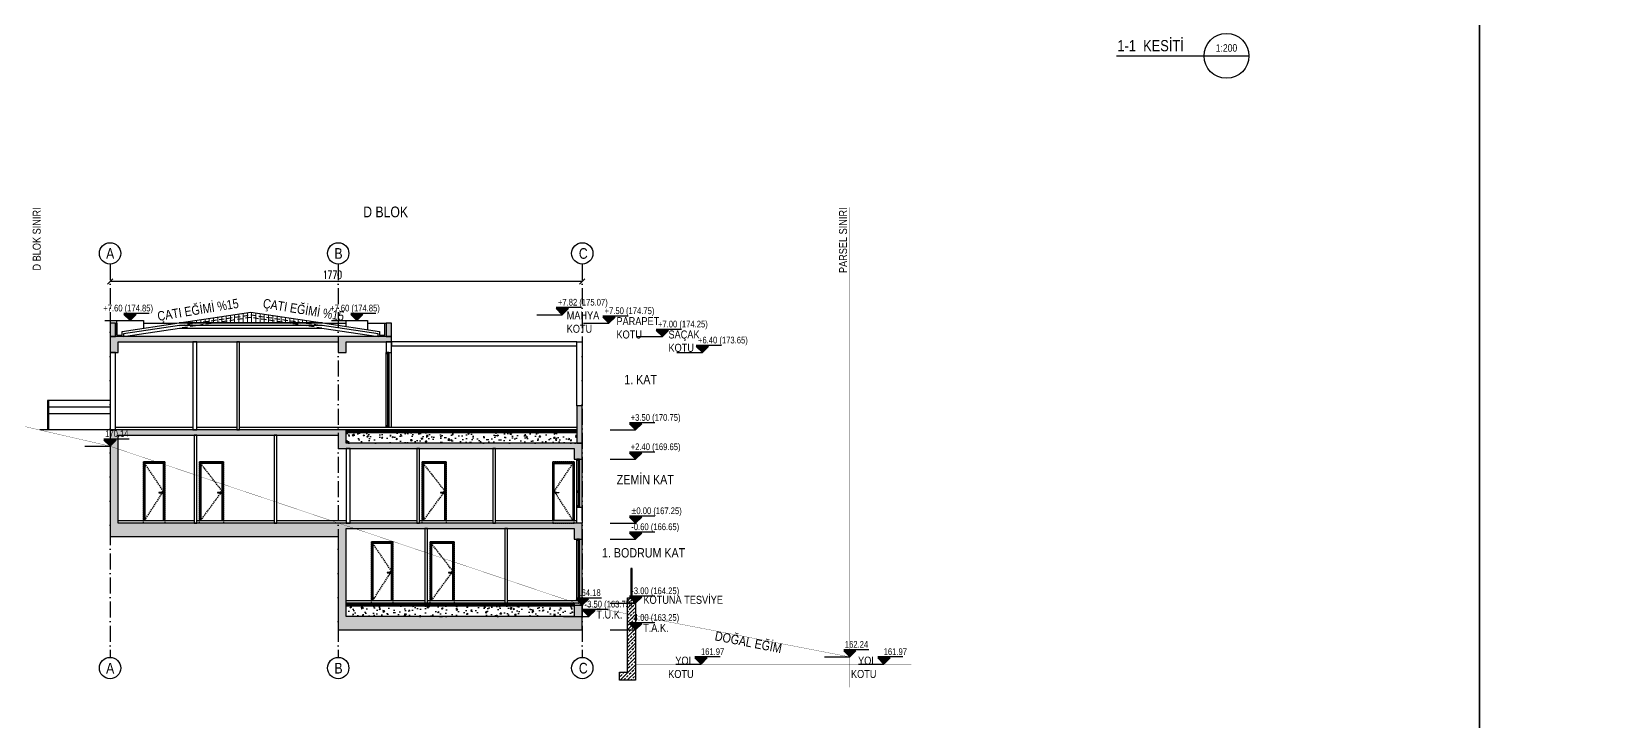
# Model space of a CAD drawing. Header units: millimetres. Extents: x 82776 to 137242, y 11666 to 27998.
# Drawn here: x 93082 to 94552, y 26079 to 26726 of the extents above; entities that cross this region are included whole.
import ezdxf
from ezdxf.enums import TextEntityAlignment as Align

# ---------------------------------------------------------------- set-up
doc = ezdxf.new("R2010")
doc.units = ezdxf.units.MM
for name, pattern in [('( Hidden )', [0.375, 0.25, -0.125]), ('ACAD_ISO03W100', [30, 12, -18]), ('ACAD_ISO10W100', [18, 12, -3, 0, -3]), ('DASHDOT', [1, 0.5, -0.25, 0, -0.25]), ('DASHED', [15, 10, -5])]:
    doc.linetypes.add(name, pattern=pattern)
doc.layers.add('0_IFC_Blok Sınırı', color=32, linetype='ACAD_ISO03W100', lineweight=0)
for name, color, linetype in [('0_IFC_Concrete Trace', 253, '( Hidden )'), ('0_IFC_Dimension_Exterior_50', 253, 'Continuous'), ('0_IFC_Elevation_3', 21, 'Continuous'), ('0_IFC_Elevation_4', 11, 'Continuous'), ('0_IFC_Elevation_5', 252, 'Continuous'), ('0_IFC_Grid', 14, 'ACAD_ISO10W100'), ('0_IFC_Grid_Text_100', 14, 'Continuous'), ('0_IFC_Hatch', 250, 'Continuous'), ('0_IFC_Hatch_Structure', 251, 'Continuous'), ('0_IFC_Legend_Viewport', 7, 'Continuous'), ('0_IFC_Notation_Level_50', 160, 'Continuous'), ('0_IFC_Notation_Section_50', 10, 'Continuous'), ('0_IFC_Parsel Sınırı', 191, 'ACAD_ISO03W100'), ('0_IFC_Steelsection', 20, 'Continuous'), ('0_IFC_Text_Explanation_100', 231, 'Continuous'), ('0_IFC_Text_Explanation_200', 231, 'Continuous'), ('0_IFC_Text_Explanation_50', 231, 'Continuous'), ('1_IFC_Concrete_Section', 50, 'Continuous'), ('2_IFC_Handrail', 181, 'Continuous'), ('2_IFC_Wall', 130, 'Continuous'), ('3_IFC_Window', 136, 'Continuous'), ('4_IFC_Floor_Cladding', 143, 'Continuous'), ('4_IFC_Kaplama', 55, 'Continuous'), ('7_IFC_Landscape', 45, 'Continuous')]:
    doc.layers.add(name, color=color, linetype=linetype)
doc.styles.add('IFC_TEXT', font='ARIALN.TTF')
doc.styles.add('IFC_TEXT_DIM', font='romans.shx', dxfattribs={"width": 0.7})
doc.dimstyles.new('IFC_Dim100', dxfattribs={"dimtxt": 20, "dimasz": 20, "dimexe": 0.00125, "dimexo": 0.000625, "dimgap": 10, "dimtad": 1, "dimdec": 4, "dimrnd": 0.5, "dimzin": 9, "dimtxsty": 'IFC_TEXT_DIM', "dimblk": 'OBLIQUE', "dimcen": -2.5, "dimclrd": 256, "dimclre": 256, "dimclrt": 256, "dimazin": 0, "dimtfac": 1, "dimtdec": 4, "dimtix": 1, "dimtmove": 1, "dimatfit": 3, "dimfxl": 10, "dimfxlon": 1, "dimtfillclr": 256, "dimlwd": -1, "dimlwe": 5, "dimarcsym": 0})
pattern_1 = [(225, (-146550.5354346951, -27588.03931259342), (13.47038418160373, -13.47038418160373), []), (225, (-146564.0058246951, -27588.03931259342), (13.47038418160373, -13.47038418160373), [9.524999999999999, -4.762499999999999])]
pattern_2 = [(230, (-146550.5354346951, -27588.03931259342), (-54.6554006988012, 4.781725661670932), [5.714999999999999, -62.865]), (175, (-146550.5354346951, -27588.03931259342), (10.57302642749079, -57.31705357171054), [4.572, -50.292175251]), (280.4514447, (-146555.0900367951, -27587.64083654342), (-44.08237412710598, -52.53532557365852), [4.857002639999998, -53.42707337999999]), (226.1842, (-146550.5354346951, -27603.27931259342), (-81.32371226763897, 12.61269837981815), [8.5725, -94.2975]), (276.63555761, (-146557.3124046951, -27602.22826259342), (-71.22124021545092, -74.22783737931644), [7.285506941999997, -80.14068244799996]), (171.18415117, (-146550.5354346951, -27603.27931259342), (-71.22124021949313, -74.22783737565977), [6.857990120999999, -75.43791957599998]), (201, (-146558.1554346951, -27599.46931259342), (-45.48431738073974, 30.67955945612629), [5.714999999999999, -62.865]), (146, (-146558.1554346951, -27599.46931259342), (-18.54060850429412, -55.25638983669578), [4.572, -50.29199999999999]), (251.451445, (-146561.9457944751, -27596.91268262342), (-64.02492578361485, -24.57683066577156), [4.857002639999998, -53.42698127999998]), (217.5, (-146550.5354346951, -27588.03931259342), (-0.926580975177548, -25.36651166194593), [0, -49.6824, 0, -51.054, 0, -50.4825]), (187.5, (-146550.5354346951, -27588.03931259342), (-20.04589875309173, -30.05417244543585), [0, -29.1084, 0, -48.5394, 0, -19.2405]), (147.4999999999999, (-146533.5428346951, -27588.03931259342), (-40.67717855006142, 1.718623197802037), [0, -19.05, 0, -59.43599999999999, 0, -78.86699999999999]), (137.5, (-146525.9228346951, -27588.03931259342), (-44.43875441580541, -7.627947309999902), [0, -24.765, 0, -39.4716, 0, -56.00699999999999])]

# ---------------------------------------------------------------- blocks, each defined once
blk = doc.blocks.new('*U1597')
at = {"layer": '0_IFC_Legend_Viewport', "transparency": 33554687}
blk.add_lwpolyline([(-4069.191683107575, 2920.000000000932), (0, 2920.000000000932), (0, 0), (-4069.191683107575, 0)], close=True, dxfattribs=at)
at = {"style": 'IFC_TEXT'}
for tag, p in [('PAFTA', (-2861.624624718677, 17.92217528726905)), ('KOT', (-1159.062316709198, 17.96195260528475)), ('OLCEK', (-110.4468044673558, 17.90858112834394))]:
    blk.add_attdef(tag, p, '', height=35, dxfattribs=at)
blk = doc.blocks.new('*U1842')
at = {"layer": '0_IFC_Legend_Viewport', "transparency": 33554687}
blk.add_lwpolyline([(-5476.507333739472, 2920.000000000932), (0, 2920.000000000932), (0, 0), (-5476.507333739472, 0)], close=True, dxfattribs=at)
at = {"style": 'IFC_TEXT'}
for tag, p in [('PAFTA', (-3296.715095045911, 17.92217528726905)), ('OLCEK', (-110.4468044673558, 17.90858112834394))]:
    blk.add_attdef(tag, p, '', height=35, dxfattribs=at)
blk = doc.blocks.new('*U120')
at = {"layer": '0_IFC_Text_Explanation_100'}
blk.add_lwpolyline([(-177.2253765996283, 0), (0, 0)], dxfattribs=at)
blk.add_circle((-30, 0), 30, dxfattribs=at)
at = {"layer": '0_IFC_Text_Explanation_100', "style": 'IFC_TEXT'}
for tag, p, height in [('TITLE', (-176.0007165053321, 6.221635056914237), 15), ('SHEET_NO', (-175.9562798212937, -15.54312727341858), 12.5)]:
    blk.add_attdef(tag, p, '', height=height, dxfattribs=at)
for tag, p in [('SCALE', (-30, 10.62530110607986)), ('DRAWING_NO', (-30, -11.27742313998897))]:
    blk.add_attdef(tag, text='', height=10, dxfattribs=at).set_placement(p, align=Align.MIDDLE)
blk = doc.blocks.new('1-1 VAZIYET KESITI')
at = {"xscale": 2.799999999999999, "yscale": 2.799999999999999, "zscale": 2.799999999999999}
blk.add_blockref('*U120', (1.133885235e-07, -100.0000027269125), dxfattribs=at).add_auto_attribs({'TITLE': '1-1  KESİTİ', 'SCALE': '1:200'})
blk = doc.blocks.new('KST_KAYITLI DOGRMA')
at = {"extrusion": (0, 0, -1)}
for p, q in [((-9.999999999985448, 0), (-9.999999999970896, 179.9999999998581)), ((-9.999999999970896, 179.9999999998581), (1.45519e-11, 179.9999999998581)), ((1.45519e-11, 179.9999999998581), (0, 0)), ((0, 54.99999999985084), (-9.999999999985448, 54.99999999985084)), ((0, 0), (-9.999999999985448, 0))]:
    blk.add_line(p, q, dxfattribs=at)
at = {"layer": '3_IFC_Window'}
for p, q in [((5.6967503042e-05, 179.9999999998581), (-10.00018807500601, 179.9999999998581)), ((-9.999999999985448, 0), (-9.999877478694543, 179.9999999998581)), ((-9.999877478694543, 179.9999999998581), (0.0001225212763529, 179.9999999998581)), ((0.0001225212763529, 179.9999999998581), (0, 0)), ((5.6967503042e-05, 174.9999999998581), (-10.00018807500601, 174.9999999998581)), ((-4.979463429219322, 174.9999999998581), (-4.979463429233874, 59.99999999985812)), ((0.0002421135577606, 59.99999999985812), (-10.00000292895129, 59.99999999985812)), ((0, 54.99999999985084), (-9.999999999985448, 54.99999999985084)), ((0.0002421135577606, 5.000000000007275), (-10.00000292895129, 5.000000000007275)), ((0, 0), (-9.999999999985448, 0)), ((-4.979463429233874, 54.99999999985812), (-4.979463429233874, 5.000000000007275))]:
    blk.add_line(p, q, dxfattribs=at)
blk = doc.blocks.new('*U365')
blk.add_wipeout([(-50, -8.837512829121203e-13), (-50, -9.999999999983263), (230.00000000000003, -9.999999999982444), (230.00000000000003, -3.645658113919199e-14)]).dxf.layer = '3_IFC_Window'
at = {"layer": '3_IFC_Window'}
blk.add_lwpolyline([(-50, 0), (-50, -9.999999999978172), (230, -9.999877478716371), (230, 0.000122521261801)], close=True, dxfattribs=at)
for points in [[(-44.99999999999272, 0.0002421135650366), (-44.99999999999272, -10.00000292894401)], [(225, 5.696748849e-05), (225, -10.00018807502056)], [(230, 5.696748849e-05), (230, -10.00018807502056)], [(225, -4.979463429233874), (-44.99999999999272, -4.979463429233874)]]:
    blk.add_lwpolyline(points, dxfattribs=at)
blk = doc.blocks.new('*U765')
blk.add_wipeout([(-50, -8.924121376273223e-13), (-50, -9.99999999998327), (180.0000000000001, -9.999999999982455), (180.0000000000001, -1.980658113919198e-14)]).dxf.layer = '3_IFC_Window'
at = {"layer": '3_IFC_Window'}
blk.add_lwpolyline([(-50, 0), (-50, -9.999999999978172), (180, -9.999877478716371), (180, 0.000122521261801)], close=True, dxfattribs=at)
for points in [[(-44.99999999999272, 0.0002421135650366), (-44.99999999999272, -10.00000292894401)], [(175, 5.696748849e-05), (175, -10.00018807502056)], [(180, 5.696748849e-05), (180, -10.00018807502056)], [(175, -4.979463429233874), (-44.99999999999272, -4.979463429233874)]]:
    blk.add_lwpolyline(points, dxfattribs=at)
blk = doc.blocks.new('*U2462')
blk.add_wipeout([(-1.2885665199312513e-08, 219.99999999984658), (89.99999998643032, 220.000000000351), (89.99999998739186, 3.7545078157563694e-10), (-1.1925358249816791e-08, -1.3807266441290267e-10)]).dxf.layer = '0_IFC_Elevation_5'
at = {"layer": '0_IFC_Elevation_4'}
for points in [[(-1.19253798e-08, -1.381083e-10), (-1.32080515e-08, 219.9999999998465), (89.99999998610915, 220.0000000003789), (89.99999998739182, 3.797381e-10)], [(4.999999981244741, 0.999999999905231), (4.999999980658671, 213.999997954779), (84.99999999291138, 213.9999979552106), (84.99999999349745, 1.000000000336725)]]:
    blk.add_lwpolyline(points, close=True, dxfattribs=at)
blk.add_lwpolyline([(3.999999981250496, -1.005264e-10), (3.999999980652916, 214.9999979547733), (85.99999999290563, 214.9999979552309), (85.99999999350321, 3.424831e-10)], dxfattribs=at)
at = {"layer": '0_IFC_Elevation_5', "linetype": 'DASHED', "ltscale": 0.5}
blk.add_lwpolyline([(89.99999998709971, -9.999999999634486), (89.99999998643032, 220.0000000003509), (-1.28857209e-08, 219.9999999998619), (-1.22308847e-08, -10.00000000012355)], close=True, dxfattribs=at)
blk.add_lwpolyline([(84.99999999349745, 1.000000000336725), (4.99999998061429, 110.4999999999052), (84.99999999291138, 213.9999979552106)], dxfattribs=at)
at = {"layer": '0_IFC_Elevation_5'}
blk.add_lwpolyline([(9.999999980651737, 103.9999999999486, -0.9999999999999998), (9.999999980640197, 105.999999999934), (21.9999999806402, 106.0000000000031), (21.99999998065173, 104.0000000000031)], format="xyb", close=True, dxfattribs=at)
blk.add_circle((9.999999980645953, 104.999999999934), 2.999999999999998, dxfattribs=at)
blk = doc.blocks.new('*U2464')
blk.add_wipeout([(9.999999986423079, 219.99999999990106), (89.99999998643032, 220.00000000035106), (89.99999998739186, 3.7545078157563694e-10), (9.999999987383404, -8.36735125631094e-11)]).dxf.layer = '0_IFC_Elevation_5'
at = {"layer": '0_IFC_Elevation_4'}
for points in [[(9.999999987383404, -8.36523e-11), (9.999999986100732, 219.999999999901), (89.99999998610915, 220.0000000003789), (89.99999998739182, 3.797381e-10)], [(14.99999998055352, 0.999999999959687), (14.99999997996745, 213.9999979548335), (84.99999999291138, 213.9999979552106), (84.99999999349745, 1.000000000336725)]]:
    blk.add_lwpolyline(points, close=True, dxfattribs=at)
blk.add_lwpolyline([(13.99999998055928, -4.60704e-11), (13.9999999799617, 214.9999979548278), (85.99999999290563, 214.9999979552309), (85.99999999350321, 3.424831e-10)], dxfattribs=at)
at = {"layer": '0_IFC_Elevation_5', "linetype": 'DASHED', "ltscale": 0.5}
blk.add_lwpolyline([(89.99999998709971, -9.999999999634486), (89.99999998643032, 220.0000000003509), (9.999999986423063, 219.9999999999163), (9.9999999870779, -10.0000000000691)], close=True, dxfattribs=at)
blk.add_lwpolyline([(84.99999999349745, 1.000000000336725), (14.99999997992307, 110.4999999999597), (84.99999999291138, 213.9999979552106)], dxfattribs=at)
at = {"layer": '0_IFC_Elevation_5'}
blk.add_lwpolyline([(19.99999997996052, 104.000000000003, -0.9999999999999998), (19.99999997994898, 105.9999999999885), (31.99999997994899, 106.0000000000575), (31.99999997996052, 104.0000000000575)], format="xyb", close=True, dxfattribs=at)
blk.add_circle((19.99999997995473, 104.9999999999885), 2.999999999999998, dxfattribs=at)
blk = doc.blocks.new('0_IFC_AXIS_TEXT_100')
at = {"layer": '0_IFC_Grid_Text_100'}
blk.add_circle((0, 1000), 1000, dxfattribs=at)
at = {"layer": '0_IFC_Grid_Text_100', "style": 'IFC_TEXT'}
blk.add_attdef('AXIS_NO', text='', height=1000, dxfattribs=at).set_placement((0, 992.7158909265999), align=Align.MIDDLE_CENTER)
blk = doc.blocks.new('_Oblique')
at = {"color": 0, "linetype": 'ByBlock', "lineweight": -2}
blk.add_line((-0.5, -0.5), (0.5, 0.5), dxfattribs=at)
blk = doc.blocks.new('*D2672')
at = {"layer": '0_IFC_Dimension_Exterior_50', "lineweight": 5, "transparency": 16777216}
for p, q in [((143547.8366585749, 26734.09375455493), (143547.8366585749, 26734.09250455493)), ((145317.8366586636, 26734.09375455493), (145317.8366586636, 26734.09500455493))]:
    blk.add_line(p, q, dxfattribs=at)
at = {"layer": '0_IFC_Dimension_Exterior_50', "transparency": 16777216}
blk.add_line((145317.8366586636, 26734.09375455493), (143547.8366585749, 26734.09375455493), dxfattribs=at)
at = {"layer": 'Defpoints', "color": 0, "transparency": 16777216}
for p in [(143547.8366585749, 26734.09375456559), (143547.8366585749, 26734.09375455493), (145317.8366586636, 26734.09375455493)]:
    blk.add_point(p, dxfattribs=at)
at = {"layer": '0_IFC_Dimension_Exterior_50', "transparency": 16777216, "xscale": 20, "yscale": 20, "zscale": 20, "rotation": 180}
blk.add_blockref('_Oblique', (143547.8366585749, 26734.09375455493), dxfattribs=at)
at = {"layer": '0_IFC_Dimension_Exterior_50', "transparency": 16777216, "xscale": 20, "yscale": 20, "zscale": 20}
blk.add_blockref('_Oblique', (145317.8366586636, 26734.09375455493), dxfattribs=at)
at = {"layer": '0_IFC_Dimension_Exterior_50', "transparency": 16777216, "insert": (144381.0485004554, 26759.09375455493), "char_height": 30, "attachment_point": 5, "style": 'IFC_TEXT_DIM'}
blk.add_mtext('1770', dxfattribs=at)
blk = doc.blocks.new('0_IFC_NOT_RUDELEVEL_50_N')
at = {"layer": '0_IFC_Notation_Level_50'}
h = blk.add_hatch(color=256, dxfattribs=at)
h.dxf.hatch_style = 1
h.paths.add_polyline_path([(-201.6000000000931, 201.6000000001513), (201.5999999996274, 201.6000000001513), (0, 0)])
for p, q in [((-834.4000000003726, 0), (0, 0)), ((-201.6000000000931, 246.4000000000815), (627.1999999997206, 246.4000000000815))]:
    blk.add_line(p, q, dxfattribs=at)
blk.add_lwpolyline([(-201.6000000000931, 201.6000000001513), (201.5999999996274, 201.6000000001513), (0, 0), (-201.6000000000931, 201.6000000001513)], dxfattribs=at)
at = {"layer": '0_IFC_Notation_Level_50', "style": 'IFC_TEXT'}
blk.add_attdef('LEVEL', (-201.6000000000931, 302.4000000001397), '', height=280, dxfattribs=at)
blk = doc.blocks.new('VAZ A-A KST_DE')
at = {"layer": '0_IFC_Elevation_4', "linetype": 'DASHED', "ltscale": 3, "const_width": 1}
blk.add_lwpolyline([(-6341.338975025836, 1607.115609449403), (-5675.302264471189, 1381.998857772527), (-3875.302264472644, 1044.998857749651), (-2772.697633785487, 789.9988577286094), (-1002.69763374736, 193.9988577072763), (0.0019141458906233, -0.0003703430666064)], dxfattribs=at)
ref = blk.add_blockref('0_IFC_NOT_RUDELEVEL_50_N', (-2772.697633743868, 789.9988577701988), dxfattribs=dict(xscale=0.114, yscale=0.114, zscale=0.114))
ref.add_attrib('LEVEL', '170.14', (-2791.231428696367, 824.4724577726447), dxfattribs={"layer": '0_IFC_Notation_Level_50', "height": 24.93750000003888, "style": 'IFC_TEXT'})
ref = blk.add_blockref('0_IFC_NOT_RUDELEVEL_50_N', (-1002.697633699572, 193.998857754992), dxfattribs=dict(xscale=0.114, yscale=0.114, zscale=0.114))
ref.add_attrib('LEVEL', '164.18', (-1021.231428652012, 228.4724577574234), dxfattribs={"layer": '0_IFC_Notation_Level_50', "height": 24.93750000003888, "style": 'IFC_TEXT'})
ref = blk.add_blockref('0_IFC_NOT_RUDELEVEL_50_N', (0.0011422444949858, -0.0011422444913478), dxfattribs=dict(xscale=0.114, yscale=0.114, zscale=0.114))
ref.add_attrib('LEVEL', '162.24', (-18.53265270811971, 34.47245775789634), dxfattribs={"layer": '0_IFC_Notation_Level_50', "height": 24.93750000003888, "style": 'IFC_TEXT'})
at = {"layer": '0_IFC_Elevation_4', "linetype": 'DASHED', "ltscale": 3, "insert": (-501.347859800735, 96.99924368210488), "char_height": 35, "attachment_point": 1, "rotation": 348.94072656536343, "style": 'IFC_TEXT'}
blk.add_mtext_dynamic_manual_height_columns('\\pxt4;DOĞAL EĞİM', width=252.2965227574568, gutter_width=125, heights=[0], dxfattribs=at)
blk = doc.blocks.new('VAZ A-A KST')
at = {"layer": '0_IFC_Hatch', "lineweight": 0}
h = blk.add_hatch(dxfattribs=at)
h.set_pattern_fill('LINE', color=256, scale=5, angle=90)
h.set_pattern_definition([(90, (-109256.7823164378, -14828.08615009385), (-15.875, 1e-15), [])])
h.paths.add_polyline_path([(-2206.952948115301, -1009.388394888832), (-2743.444604095188, -1009.388394888836), (-2475.198776105245, -969.1515206918193)])
at = {"layer": '0_IFC_Hatch_Structure'}
h = blk.add_hatch(dxfattribs=at)
h.set_pattern_fill('ANSI33', color=256, scale=3, angle=180)
h.set_pattern_definition(pattern_1)
h.paths.add_polyline_path([(-1033.846826661436, -2349.000891015265), (-1093.846826661494, -2349.000891015265), (-1093.846826661494, -2319.000891015265), (-1063.846826661494, -2319.000891015265), (-1063.848582686449, -2041.000382395163), (-1033.848582686449, -2041.000382395163)])
at = {"layer": '0_IFC_Concrete Trace', "linetype": '( Hidden )', "ltscale": 80}
for points in [[(-2742.698776041332, -1019.388394888836), (-2475.198776105245, -979.2633948998918), (-2207.698776169127, -1019.388394888832)], [(-2208.444604222954, -1029.388394888836), (-2475.198776105186, -989.3752691079608), (-2741.952947987506, -1029.388394888836)]]:
    blk.add_lwpolyline(points, dxfattribs=at)
at = {"layer": '0_IFC_Elevation_3'}
blk.add_lwpolyline([(-2206.952948115301, -1009.388394888832), (-2743.444604095188, -1009.388394888836), (-2475.198776105245, -969.1515206918193)], close=True, dxfattribs=at)
at = {"layer": '0_IFC_Elevation_4'}
for points in [[(-2977.698776087462, -1056.000382394381), (-2977.698776122707, -1001.000382394406), (-2877.698776139383, -1001.000382394406), (-2877.698776139383, -1029.526520694726)], [(-2117.698776100791, -1022.776520690517), (-2117.698776122706, -1001.000382394406), (-2037.698776122707, -1001.000382394406), (-2037.698776088713, -1034.776520691892)]]:
    blk.add_lwpolyline(points, dxfattribs=at)
at = {"layer": '0_IFC_Elevation_5'}
for points in [[(-2877.698776139383, -1011.000382394373), (-2754.191187465826, -1011.000382394373)], [(-2263.619634120027, -1011.000382394373), (-2263.618859467563, -1011.000382394373)], [(-2196.206364744634, -1011.000382394373), (-2117.697380809812, -1011.000382394373)], [(-2037.698776139383, -1011.000382394373), (-1972.69877608717, -1011.000382394373)], [(-3002.698776124831, -1411.000382394406), (-3266.459099637258, -1411.000382394406)], [(-1232.698776087491, -1751.000382394402), (-1232.698776087491, -1521.000382394406)]]:
    blk.add_lwpolyline(points, dxfattribs=at)
at = {"layer": '0_IFC_Grid', "ltscale": 5}
for points in [[(-3002.698776119418, -788.9455577231128), (-3002.698776132544, -2263.945558031533)], [(-2147.698776075296, -788.9455577230473), (-2147.698776088422, -2263.945558031464)]]:
    blk.add_lwpolyline(points, dxfattribs=at)
at = {"layer": '0_IFC_Parsel Sınırı', "ltscale": 0.3, "const_width": 1}
blk.add_lwpolyline([(-230.0035358003806, -2376.488626708921), (-229.9904410124291, -576.4886267565525)], dxfattribs=at)
at = {"layer": '0_IFC_Steelsection'}
blk.add_lwpolyline([(-2952.69953136571, -1061.000382394406), (-2741.952947987506, -1029.388394888836), (-2208.444604222954, -1029.388394888836), (-1997.698020844953, -1061.000382394377), (-1997.698020844953, -1050.888508186304), (-2207.698776169098, -1019.388394888836), (-2742.698776041332, -1019.388394888836), (-2952.69953136571, -1050.888508186333)], close=True, dxfattribs=at)
at = {"layer": '1_IFC_Concrete_Section'}
for points in [[(-3002.698776087462, -1061.000382394373), (-2982.698776087462, -1061.000382394373), (-2982.698776087462, -1011.000382394373), (-3002.698776087462, -1011.000382394373)], [(-1967.698776087462, -1061.000382394373), (-1947.698776087461, -1061.000382394373), (-1947.698776087461, -1011.000382394373), (-1967.698776087462, -1011.000382394373)], [(-1252.698776087491, -1461.00038239449), (-1232.698776087491, -1461.00038239449), (-1232.698776087374, -1321.000382394406), (-1252.698776087374, -1321.000382394406)], [(-1033.846826661436, -2349.000891015265), (-1093.846826661494, -2349.000891015265), (-1093.846826661494, -2319.000891015265), (-1063.846826661494, -2319.000891015265), (-1063.848582686449, -2041.000382395163), (-1033.848582686449, -2041.000382395163)]]:
    blk.add_lwpolyline(points, close=True, dxfattribs=at)
at = {"layer": '2_IFC_Handrail'}
for points in [[(-3232.126847034466, -1411.0003823945), (-3232.126847034466, -1301.000382394501), (-3237.126847034466, -1301.000382394501), (-3237.126847034466, -1411.000382394406)], [(-3002.698776123813, -1301.000382396643), (-3232.126847034466, -1301.000382394522)], [(-3002.698776124046, -1326.000382396643), (-3232.126847034699, -1326.000382394523)], [(-3002.698776124278, -1351.000382396643), (-3232.126847034932, -1351.000382394522)]]:
    blk.add_lwpolyline(points, dxfattribs=at)
blk.add_lwpolyline([(-1051.348582686449, -2041.000382395163), (-1046.348582686449, -2041.000382395163), (-1046.348582686449, -1931.000382395163), (-1051.348582686449, -1931.000382395163)], close=True, dxfattribs=at)
at = {"layer": '2_IFC_Wall'}
for points in [[(-2677.69877608752, -1081.000382393347), (-2692.698787116621, -1081.000382393347), (-2692.698787116621, -1411.000382393347), (-2677.69877608752, -1411.000382393347)], [(-2517.69877608752, -1081.000382393347), (-2527.69878711662, -1081.000382393347), (-2527.69878711662, -1411.000382393347), (-2517.69877608752, -1411.000382393347)], [(-1252.702591121138, -1081.000382394373), (-1232.702591121138, -1081.000382394373), (-1232.698776087374, -1321.000382394406), (-1252.698776087374, -1321.000382394406)], [(-2982.698765058362, -1121.000382394406), (-3002.698776087462, -1121.000382394406), (-3002.698776087462, -1411.000382394406), (-2982.698765058362, -1411.000382394406)], [(-2677.69877608752, -1431.000382393347), (-2687.69878711662, -1431.000382393347), (-2687.69878711662, -1761.000382393347), (-2677.69877608752, -1761.000382393347)], [(-2377.69877608752, -1431.000382394413), (-2387.698787116621, -1431.000382394413), (-2387.698787116621, -1761.000382394414), (-2377.69877608752, -1761.000382394414)], [(-2102.69877608752, -1481.000382394413), (-2117.69878711662, -1481.000382394413), (-2117.69878711662, -1761.000382394414), (-2102.69877608752, -1761.000382394414)], [(-1842.69877608752, -1481.000382394413), (-1852.69878711662, -1481.000382394413), (-1852.69878711662, -1761.000382394414), (-1842.69877608752, -1761.000382394414)], [(-1557.69877608752, -1481.000382394413), (-1567.69878711662, -1481.000382394413), (-1567.69878711662, -1761.000382394414), (-1557.69877608752, -1761.000382394414)], [(-1512.698765058361, -1781.000382394406), (-1522.698776087462, -1781.000382394406), (-1522.698776087462, -2061.000382394406), (-1512.698765058361, -2061.000382394406)]]:
    blk.add_lwpolyline(points, close=True, dxfattribs=at)
at = {"layer": '4_IFC_Floor_Cladding'}
for points in [[(-2982.698765058362, -1401.000382394406), (-2692.698787116621, -1401.000382394406)], [(-2677.69877608752, -1401.000382394406), (-2527.69878711662, -1401.000382394406)], [(-2972.698776087462, -1751.000382394406), (-2687.69878711662, -1751.000382394406)], [(-2677.698776087549, -1751.000382394406), (-2387.698787116621, -1751.000382394406)], [(-2377.69877608752, -1751.000382394406), (-2117.69878711662, -1751.000382394406)], [(-2102.69877608752, -1751.000382394406), (-1852.696863090503, -1751.000382394406)], [(-1842.69877608752, -1751.000382394406), (-1567.69878711662, -1751.000382394406)], [(-1557.69877608752, -1751.000382394406), (-1252.698898608796, -1751.000382394406)], [(-2117.698776086502, -2051.000382394497), (-1822.698776087461, -2051.000382394406)], [(-1812.698765058361, -2051.000382394406), (-1522.698776087462, -2051.000382394406)]]:
    blk.add_lwpolyline(points, dxfattribs=at)
at = {"layer": '4_IFC_Kaplama', "transparency": 33554687}
blk.add_lwpolyline([(-2982.698776119389, -1011.000382394373), (-2977.698776121193, -1011.000382394373), (-2977.698776121193, -1056.000382394373), (-2957.69877617812, -1056.000382394373), (-2957.69877617812, -1041.526520700099), (-2743.444604095188, -1009.388394888836), (-2206.952948115301, -1009.388394888832), (-1992.698776028701, -1041.526520700641), (-1992.698776028701, -1056.000382394373), (-1972.698776085657, -1056.000382394373), (-1972.698776085657, -1011.000382394373), (-1967.698776087462, -1011.000382394373)], dxfattribs=at)
at = {"layer": '7_IFC_Landscape', "const_width": 1}
for points in [[(-4105.303406812658, -1450.000382392234), (-3805.303406813357, -1450.000382392234), (-3805.303406813415, -1286.381553025938), (-3002.698775999947, -1472.00038246216)], [(-1033.848582686449, -2289.00119676895), (0, -2289.001196768972)]]:
    blk.add_lwpolyline(points, dxfattribs=at)
ref = blk.add_blockref('0_IFC_AXIS_TEXT_100', (-3002.6968630802, -788.9455579857859), dxfattribs=dict(xscale=0.04, yscale=0.04, zscale=0.04, rotation=359.9935031037731))
ref.add_attrib('AXIS_NO', 'A', dxfattribs={"layer": '0_IFC_Grid_Text_100', "height": 40, "rotation": 359.9935031027026, "style": 'IFC_TEXT'}).set_placement((-3002.337653745373, -749.2369628244232), align=Align.MIDDLE_CENTER)
ref = blk.add_blockref('0_IFC_AXIS_TEXT_100', (-2147.696863036079, -788.9455579857203), dxfattribs=dict(xscale=0.04, yscale=0.04, zscale=0.04, rotation=359.9935031037731))
ref.add_attrib('AXIS_NO', 'B', dxfattribs={"layer": '0_IFC_Grid_Text_100', "height": 40, "rotation": 359.9935031027026, "style": 'IFC_TEXT'}).set_placement((-2146.54638494784, -749.2370525480983), align=Align.MIDDLE_CENTER)
ref = blk.add_blockref('0_IFC_AXIS_TEXT_100', (-1232.696862991783, -788.9455579857859), dxfattribs=dict(xscale=0.04, yscale=0.04, zscale=0.04, rotation=359.9935031037731))
ref.add_attrib('AXIS_NO', 'C', dxfattribs={"layer": '0_IFC_Grid_Text_100', "height": 40, "rotation": 359.9935031027026, "style": 'IFC_TEXT'}).set_placement((-1229.118008384365, -749.2373279072453), align=Align.MIDDLE_CENTER)
ref = blk.add_blockref('0_IFC_NOT_RUDELEVEL_50_N', (-2927.69877613103, -1001.000382394406), dxfattribs=dict(xscale=0.114, yscale=0.114, zscale=0.114))
ref.add_attrib('LEVEL', '+7.60 (174.85)', (-3028.257554029813, -966.5267823919748), dxfattribs={"layer": '0_IFC_Notation_Level_50', "height": 24.93750000003888, "style": 'IFC_TEXT'})
ref = blk.add_blockref('0_IFC_NOT_RUDELEVEL_50_N', (-2077.698776122707, -1001.000382394406), dxfattribs=dict(xscale=0.114, yscale=0.114, zscale=0.114))
ref.add_attrib('LEVEL', '+7.60 (174.85)', (-2178.257554021489, -966.5267823919748), dxfattribs={"layer": '0_IFC_Notation_Level_50', "height": 24.93750000003888, "style": 'IFC_TEXT'})
ref = blk.add_blockref('0_IFC_NOT_RUDELEVEL_50_N', (-1307.695917494537, -979.000382393664), dxfattribs=dict(xscale=0.114, yscale=0.114, zscale=0.114))
ref.add_attrib('LEVEL', '+7.82 (175.07)', (-1324.052359104651, -944.5267823912327), dxfattribs={"layer": '0_IFC_Notation_Level_50', "height": 24.93750000003889, "style": 'IFC_TEXT'})
ref = blk.add_blockref('0_IFC_NOT_RUDELEVEL_50_N', (-1132.695917494537, -1011.000382393627), dxfattribs=dict(xscale=0.114, yscale=0.114, zscale=0.114))
ref.add_attrib('LEVEL', '+7.50 (174.75)', (-1149.052359104593, -976.5267823911964), dxfattribs={"layer": '0_IFC_Notation_Level_50', "height": 24.93750000003889, "style": 'IFC_TEXT'})
ref = blk.add_blockref('0_IFC_NOT_RUDELEVEL_50_N', (-932.6959174947115, -1061.000382393627), dxfattribs=dict(xscale=0.114, yscale=0.114, zscale=0.114))
ref.add_attrib('LEVEL', '+7.00 (174.25)', (-949.0523591047676, -1026.526782391196), dxfattribs={"layer": '0_IFC_Notation_Level_50', "height": 24.93750000003889, "style": 'IFC_TEXT'})
ref = blk.add_blockref('0_IFC_NOT_RUDELEVEL_50_N', (-782.6959174946822, -1121.000382393627), dxfattribs=dict(xscale=0.114, yscale=0.114, zscale=0.114))
ref.add_attrib('LEVEL', '+6.40 (173.65)', (-799.0523591047968, -1086.526782391196), dxfattribs={"layer": '0_IFC_Notation_Level_50', "height": 24.93750000003889, "style": 'IFC_TEXT'})
at = {"xscale": -1, "rotation": 270}
for name, p in [('*U365', (-1957.695083574916, -1351.000382394402)), ('*U765', (-1242.698898608767, -2001.000382394403))]:
    blk.add_blockref(name, p, dxfattribs=at)
ref = blk.add_blockref('0_IFC_NOT_RUDELEVEL_50_N', (-1032.695917494682, -1411.000382393627), dxfattribs=dict(xscale=0.114, yscale=0.114, zscale=0.114))
ref.add_attrib('LEVEL', '+3.50 (170.75)', (-1051.2467230201, -1376.526782391196), dxfattribs={"layer": '0_IFC_Notation_Level_50', "height": 24.93750000003889, "style": 'IFC_TEXT'})
ref = blk.add_blockref('0_IFC_NOT_RUDELEVEL_50_N', (-1032.695917494682, -1521.000382393627), dxfattribs=dict(xscale=0.114, yscale=0.114, zscale=0.114))
ref.add_attrib('LEVEL', '+2.40 (169.65)', (-1051.2467230201, -1486.526782391196), dxfattribs={"layer": '0_IFC_Notation_Level_50', "height": 24.93750000003889, "style": 'IFC_TEXT'})
blk.add_blockref('KST_KAYITLI DOGRMA', (-1242.698898608796, -1701.000382394272))
ref = blk.add_blockref('0_IFC_NOT_RUDELEVEL_50_N', (-1032.698776043166, -1761.000382393664), dxfattribs=dict(xscale=0.114, yscale=0.114, zscale=0.114))
ref.add_attrib('LEVEL', '±0.00 (167.25)', (-1049.05521765328, -1726.526782391233), dxfattribs={"layer": '0_IFC_Notation_Level_50', "height": 24.93750000003889, "style": 'IFC_TEXT'})
ref = blk.add_blockref('0_IFC_NOT_RUDELEVEL_50_N', (-1032.698776043166, -1821.000382393664), dxfattribs=dict(xscale=0.114, yscale=0.114, zscale=0.114))
ref.add_attrib('LEVEL', '-0.60 (166.65)', (-1049.05521765328, -1786.526782391232), dxfattribs={"layer": '0_IFC_Notation_Level_50', "height": 24.93750000003889, "style": 'IFC_TEXT'})
ref = blk.add_blockref('0_IFC_NOT_RUDELEVEL_50_N', (-1032.698776043194, -2061.000382394406), dxfattribs=dict(xscale=0.114, yscale=0.114, zscale=0.114))
ref.add_attrib('LEVEL', '-3.00 (164.25)', (-1049.055217653309, -2026.526782391975), dxfattribs={"layer": '0_IFC_Notation_Level_50', "height": 24.93750000003889, "style": 'IFC_TEXT'})
ref = blk.add_blockref('0_IFC_NOT_RUDELEVEL_50_N', (-1032.698776043194, -2161.000382394406), dxfattribs=dict(xscale=0.114, yscale=0.114, zscale=0.114))
ref.add_attrib('LEVEL', '-4.00 (163.25)', (-1049.055217653309, -2126.526782391975), dxfattribs={"layer": '0_IFC_Notation_Level_50', "height": 24.93750000003889, "style": 'IFC_TEXT'})
ref = blk.add_blockref('0_IFC_NOT_RUDELEVEL_50_N', (-787.3032954876544, -2289.00119676895), dxfattribs=dict(xscale=0.114, yscale=0.114, zscale=0.114))
ref.add_attrib('LEVEL', '161.97', (-788.0610416671843, -2254.527596768378), dxfattribs={"layer": '0_IFC_Notation_Level_50', "height": 24.93750000003888, "style": 'IFC_TEXT'})
ref = blk.add_blockref('0_IFC_NOT_RUDELEVEL_50_N', (-102.3032954876544, -2289.00119676895), dxfattribs=dict(xscale=0.114, yscale=0.114, zscale=0.114))
ref.add_attrib('LEVEL', '161.97', (-103.0610416671843, -2254.527596768378), dxfattribs={"layer": '0_IFC_Notation_Level_50', "height": 24.93750000003888, "style": 'IFC_TEXT'})
ref = blk.add_blockref('0_IFC_AXIS_TEXT_100', (-3002.699485742312, -2343.945557854062), dxfattribs=dict(xscale=0.04, yscale=0.04, zscale=0.04, rotation=359.9935031037731))
ref.add_attrib('AXIS_NO', 'A', dxfattribs={"layer": '0_IFC_Grid_Text_100', "height": 40, "rotation": 359.9935031027026, "style": 'IFC_TEXT'}).set_placement((-3002.340276407544, -2304.236962692692), align=Align.MIDDLE_CENTER)
ref = blk.add_blockref('0_IFC_AXIS_TEXT_100', (-2147.699485698191, -2343.945557853993), dxfattribs=dict(xscale=0.04, yscale=0.04, zscale=0.04, rotation=359.9935031037731))
ref.add_attrib('AXIS_NO', 'B', dxfattribs={"layer": '0_IFC_Grid_Text_100', "height": 40, "rotation": 359.9935031027026, "style": 'IFC_TEXT'}).set_placement((-2146.549007610011, -2304.237052416371), align=Align.MIDDLE_CENTER)
ref = blk.add_blockref('0_IFC_AXIS_TEXT_100', (-1232.699485653895, -2343.945557854062), dxfattribs=dict(xscale=0.04, yscale=0.04, zscale=0.04, rotation=359.9935031037731))
ref.add_attrib('AXIS_NO', 'C', dxfattribs={"layer": '0_IFC_Grid_Text_100', "height": 40, "rotation": 359.9935031027026, "style": 'IFC_TEXT'}).set_placement((-1229.120631046477, -2304.237327775521), align=Align.MIDDLE_CENTER)
at = {"layer": '0_IFC_Blok Sınırı', "insert": (-3292.698776088481, -576.4887709908107), "char_height": 30, "attachment_point": 3, "rotation": 89.99999999998646, "style": 'IFC_TEXT'}
blk.add_mtext_dynamic_manual_height_columns('D BLOK SINIRI', width=473.2209131978415, gutter_width=12.5, heights=[0], dxfattribs=at)
at = {"layer": '0_IFC_Notation_Level_50', "char_height": 30, "style": 'IFC_TEXT'}
for s, width, gutter_width, insert, attachment_point in [('MAHYA KOTU', 145.7513641088735, 12.5, (-1291.175917494576, -966.4803823936745), 1), ('PARAPET KOTU', 30, 12.5, (-1104.713517494587, -988.0179823936087), 1), ('SAÇAK KOTU', 30, 12.5, (-909.7135174947617, -1038.017982393609), 1), ('KOTUNA TESVİYE', 323.5759555129334, 12.5, (-1003.439576043223, -2032.910782394396), 1), ('T.Ü.K.', 128.3106315198238, 12.5, (-1179.716376043245, -2088.017982394387), 1), ('T.A.K.', 128.3106315198238, 12.5, (-1004.716376043245, -2138.017982394387), 1), ('\\pxt4;YOL KOTU', 53.07171586443655, 125, (-815.2856954876623, -2260.91159676894), 3), ('\\pxt4;YOL KOTU', 30, 125, (-130.2856954876624, -2260.91159676894), 3)]:
    blk.add_mtext_dynamic_manual_height_columns(s, width=width, gutter_width=gutter_width, heights=[0], dxfattribs=dict(at, insert=insert, attachment_point=attachment_point))
at = {"layer": '0_IFC_Parsel Sınırı', "insert": (-239.9904410110903, -576.4884513693614), "char_height": 30, "attachment_point": 9, "rotation": 89.99999999998646, "style": 'IFC_TEXT'}
blk.add_mtext_dynamic_manual_height_columns('PARSEL SINIRI', width=384.1525421250408, gutter_width=12.5, heights=[0], dxfattribs=at)
at = {"layer": '0_IFC_Text_Explanation_200', "insert": (-2280.769788569946, -573.4279780751166), "char_height": 40, "attachment_point": 1, "style": 'IFC_TEXT'}
blk.add_mtext_dynamic_manual_height_columns('\\pxqc;D BLOK', width=621.8805296157043, gutter_width=12.5, heights=[0], dxfattribs=at)
at = {"layer": '0_IFC_Text_Explanation_50', "char_height": 35, "style": 'IFC_TEXT'}
for insert, attachment_point, rotation in [((-2524.280117959803, -918.0973505082985, 174726.4038085935), 3, 9.272933522079228), ((-2426.117434250686, -918.0973505082985, 174726.4038085935), 1, 350.72706647792074)]:
    blk.add_mtext_dynamic_manual_height_columns('ÇATI EĞİMİ %15', width=450.7559150091281, gutter_width=12.5, heights=[0], dxfattribs=dict(at, insert=insert, attachment_point=attachment_point, rotation=rotation))
at = {"layer": '0_IFC_Text_Explanation_50', "char_height": 35, "attachment_point": 5, "style": 'IFC_TEXT'}
for s, width, insert in [('\\pxt4;1. KAT', 215.825328234554, (-1014.087769062957, -1221.922056304647)), ('\\pxi-3,l4,t4;ZEMİN KAT', 329.4948649127036, (-1014.087769062957, -1596.922056304647)), ('\\pxi-0.46999,l1.46999,t1.46999,4;1. BODRUM KAT', 460.3978256916743, (-1020.538776043249, -1871.922056304647))]:
    blk.add_mtext_dynamic_manual_height_columns(s, width=width, gutter_width=125, heights=[0], dxfattribs=dict(at, insert=insert))
at = {"layer": '0_IFC_Dimension_Exterior_50'}
dim = blk.add_linear_dim(base=(-3002.698776120204, -853.9455580384893), p1=(-1232.698776031553, -853.9455580384893), p2=(-3002.698776120204, -853.9455580278335), angle=180, dimstyle='IFC_Dim100', override={"dimtxt": 30}, dxfattribs=at)
dim.commit()
dim.dimension.update_dxf_attribs({"geometry": '*D2672', "text_midpoint": (-2169.486934239743, -853.9455580384893), "dimtype": 128, "insert": (-146550.5354346951, -27588.03931259342)})
at = {"layer": '0_IFC_Elevation_5'}
h = blk.add_hatch(dxfattribs=at)
h.set_pattern_fill('AR-CONC', color=256, scale=0.3, angle=180)
h.set_pattern_definition(pattern_2)
h.paths.add_polyline_path([(-2117.698776087462, -1421.000408750657), (-1252.698776087491, -1421.000408750657), (-1252.698776087491, -1461.00038239449), (-2117.698776087462, -1461.00038239449)])
at = {"layer": '0_IFC_Hatch_Structure'}
h = blk.add_hatch(dxfattribs=at)
h.set_pattern_fill('ANSI33', color=256, scale=3, angle=180)
h.set_pattern_definition(pattern_1)
h.paths.add_polyline_path([(-1967.698776087462, -1061.000382394373), (-1947.698776087461, -1061.000382394373), (-1947.698776087461, -1011.000382394373), (-1967.698776087462, -1011.000382394373)])
h.paths.add_polyline_path([(-3002.698776087374, -1121.000382394406), (-2972.698776087375, -1121.000382394406), (-2972.698776087375, -1081.000382394406), (-2147.698776087433, -1081.000382394442), (-2147.698776087433, -1121.000382394442), (-2117.698776087433, -1121.000382394442), (-2117.698776087433, -1081.000382394442), (-1947.698776087461, -1081.000382394373), (-1947.698776087461, -1061.000382394373), (-3002.698776087462, -1061.000382394406)])
h.paths.add_polyline_path([(-3002.698776087462, -1061.000382394373), (-2982.698776087462, -1061.000382394373), (-2982.698776087462, -1011.000382394373), (-3002.698776087462, -1011.000382394373)])
h.paths.add_polyline_path([(-1252.698776087491, -1461.00038239449), (-1232.698776087491, -1461.00038239449), (-1232.698776087374, -1321.000382394406), (-1252.698776087374, -1321.000382394406)])
h = blk.add_hatch(dxfattribs=at)
h.set_pattern_fill('ANSI31', color=256, angle=180)
h.set_pattern_definition([(225, (-111000.3070358402, -13716.08615009385), (2.245064030267289, -2.24506403026729), [])])
h.paths.add_polyline_path([(-2117.698776087462, -1421.000408750657), (-1252.698776087462, -1421.000408750657), (-1252.698776087462, -1411.000408750657), (-2117.698776087462, -1411.000408750657)])
at = {"layer": '0_IFC_Elevation_3'}
blk.add_lwpolyline([(-1947.698776087461, -1096.000382394373), (-1252.698776087462, -1096.000382394373), (-1252.698776087462, -1081.000382394373), (-1947.698776087461, -1081.000382394373)], close=True, dxfattribs=at)
at = {"layer": '0_IFC_Elevation_5'}
for points in [[(-1947.694961053668, -1401.000382394402), (-1947.694961053668, -1121.000382394442)], [(-1232.698776087491, -2051.000382394402), (-1232.698776087491, -1821.000382394442)]]:
    blk.add_lwpolyline(points, dxfattribs=at)
at = {"layer": '0_IFC_Grid', "ltscale": 5}
blk.add_lwpolyline([(-1232.698776031, -788.9455577231128), (-1232.698776044126, -2263.945558031533)], dxfattribs=at)
at = {"layer": '1_IFC_Concrete_Section'}
for points in [[(-3002.698776087374, -1121.000382394406), (-2972.698776087375, -1121.000382394406), (-2972.698776087375, -1081.000382394406), (-2147.698776087433, -1081.000382394442), (-2147.698776087433, -1121.000382394442), (-2117.698776087433, -1121.000382394442), (-2117.698776087433, -1081.000382394442), (-1947.698776087461, -1081.000382394373), (-1947.698776087461, -1061.000382394373), (-3002.698776087462, -1061.000382394406)], [(-2117.698776087462, -1421.000408750657), (-1252.698776087462, -1421.000408750657), (-1252.698776087462, -1411.000408750657), (-2117.698776087462, -1411.000408750657)]]:
    blk.add_lwpolyline(points, close=True, dxfattribs=at)
at = {"layer": '2_IFC_Wall'}
blk.add_lwpolyline([(-1947.698765058362, -1081.000382394406), (-1967.698776087462, -1081.000382394406), (-1967.698776087462, -1121.000382394406), (-1947.698765058362, -1121.000382394406)], close=True, dxfattribs=at)
at = {"layer": '4_IFC_Floor_Cladding'}
for points in [[(-2517.69877608752, -1401.000382394406), (-1252.698776087491, -1401.000382394406)], [(-1512.701253263687, -2051.000382394406), (-1232.698776087491, -2051.000382394406), (-1232.698776087491, -2061.000382394406)]]:
    blk.add_lwpolyline(points, dxfattribs=at)
at = {"layer": '7_IFC_Landscape', "const_width": 1}
blk.add_lwpolyline([(-1232.698776087491, -2061.000382394406), (-1063.848582686449, -2061.000382394406)], dxfattribs=at)
at = {"xscale": -1}
for name, p in [('*U2464', (-2787.698776100413, -1751.000382394282)), ('*U2462', (-2577.698776100413, -1751.000382394282)), ('*U2464', (-1932.698765071924, -2051.000382394283)), ('*U2462', (-1712.698765071924, -2051.000382394283))]:
    blk.add_blockref(name, p, dxfattribs=at)
blk.add_blockref('*U2464', (-1352.698776073928, -1751.000382394282))
ref = blk.add_blockref('0_IFC_NOT_RUDELEVEL_50_N', (-1207.698776043194, -2111.000382394406), dxfattribs=dict(xscale=0.114, yscale=0.114, zscale=0.114))
ref.add_attrib('LEVEL', '-3.50 (163.75)', (-1224.055217653309, -2076.526782391975), dxfattribs={"layer": '0_IFC_Notation_Level_50', "height": 24.93750000003889, "style": 'IFC_TEXT'})
at = {"layer": '0_IFC_Elevation_5'}
h = blk.add_hatch(dxfattribs=at)
h.set_pattern_fill('AR-CONC', color=256, scale=0.3, angle=180)
h.set_pattern_definition(pattern_2)
h.paths.add_polyline_path([(-2117.698776087578, -2071.000382394414), (-1262.698776087462, -2071.000382394406), (-1262.698776087462, -2111.000382394406), (-2117.698776087578, -2111.000382394414)])
at = {"layer": '0_IFC_Hatch_Structure'}
h = blk.add_hatch(dxfattribs=at)
h.set_pattern_fill('ANSI31', color=256, angle=180)
h.set_pattern_definition([(225, (-146550.5354346951, -27588.03931259342), (2.245064030267289, -2.24506403026729), [])])
h.paths.add_polyline_path([(-2117.698776086647, -2071.000382402155), (-1262.698776087462, -2071.000382394406), (-1262.698776087462, -2061.000382394406), (-2117.698776086647, -2061.000382402155)])
at = {"layer": '1_IFC_Concrete_Section'}
blk.add_lwpolyline([(-2117.698776086647, -2071.000382402155), (-1262.698776087462, -2071.000382394406), (-1262.698776087462, -2061.000382394406), (-2117.698776086647, -2061.000382402155)], close=True, dxfattribs=at)
at = {"layer": '2_IFC_Wall'}
for points in [[(-1252.698898608796, -1701.000369250109), (-1232.698776087491, -1701.000369250109), (-1232.698776087491, -1761.000382394406), (-1252.698898608796, -1761.000382394406)], [(-1812.698765058361, -1781.000382394406), (-1822.698776087461, -1781.000382394406), (-1822.698776087461, -2061.000382394406), (-1812.698765058361, -2061.000382394406)]]:
    blk.add_lwpolyline(points, close=True, dxfattribs=at)
at = {"xscale": -1}
blk.add_blockref('*U2462', (-1742.698776100471, -1751.000382394282), dxfattribs=at)
at = {"layer": '0_IFC_Hatch_Structure'}
h = blk.add_hatch(dxfattribs=at)
h.set_pattern_fill('ANSI33', color=256, scale=3, angle=180)
h.set_pattern_definition(pattern_1)
h.paths.add_polyline_path([(-3002.698776087462, -1411.000382394406), (-3002.698776087462, -1811.000382394406), (-2147.698776087462, -1811.000382394406), (-2147.698776087462, -2161.000382394406), (-1232.698776087462, -2161.000382394406), (-1232.698776087491, -2061.000382394406), (-1262.698776087462, -2061.000382394406), (-1262.698776087462, -2111.000382394406), (-2117.698776087462, -2111.000382394406), (-2117.698776087462, -1781.000382394406), (-1262.698776087491, -1781.000382394406), (-1262.698776087491, -1821.000382394406), (-1232.698776087491, -1821.000382394406), (-1232.698776087491, -1761.000382394406), (-2972.698776087462, -1761.000382394406), (-2972.698776087433, -1431.000382394406), (-2147.698776087433, -1431.000382394406), (-2147.698776087433, -1481.000382394406), (-1967.698776087432, -1481.000382394431), (-1262.69877608752, -1481.000382394413), (-1262.69877608752, -1521.000382394413), (-1232.69877608752, -1521.000382394413), (-1232.698776087491, -1461.000382394526), (-2117.698776154284, -1461.000382394409), (-2117.698776087462, -1411.000382394406)])
at = {"layer": '0_IFC_Notation_Section_50', "linetype": 'DASHDOT', "ltscale": 40, "const_width": 0.0321562500000001}
blk.add_lwpolyline([(0, -2450), (0, 0), (-7227.685894039692, -0.0003823861407), (-7227.685894039692, -2450.000382386141)], close=True, dxfattribs=at)
at = {"layer": '1_IFC_Concrete_Section'}
blk.add_lwpolyline([(-3002.698776087462, -1411.000382394406), (-3002.698776087462, -1811.000382394406), (-2147.698776087462, -1811.000382394406), (-2147.698776087462, -2161.000382394406), (-1232.698776087462, -2161.000382394406), (-1232.698776087491, -2061.000382394406), (-1262.698776087462, -2061.000382394406), (-1262.698776087462, -2111.000382394406), (-2117.698776087462, -2111.000382394406), (-2117.698776087462, -1781.000382394406), (-1262.698776087491, -1781.000382394406), (-1262.698776087491, -1821.000382394406), (-1232.698776087491, -1821.000382394406), (-1232.698776087491, -1761.000382394406), (-2972.698776087462, -1761.000382394406), (-2972.698776087433, -1431.000382394406), (-2147.698776087433, -1431.000382394406), (-2147.698776087433, -1481.000382394406), (-1967.698776087432, -1481.000382394431), (-1262.69877608752, -1481.000382394413), (-1262.69877608752, -1521.000382394413), (-1232.69877608752, -1521.000382394413), (-1232.698776087491, -1461.000382394526), (-2117.698776154284, -1461.000382394409), (-2117.698776087462, -1411.000382394406), (-3002.698776087462, -1411.000382394406)], dxfattribs=at)
blk.add_blockref('VAZ A-A KST_DE', (-230.0011423402466, -2261.999240149384))

msp = doc.modelspace()

# ---------------------------------------------------------------- block references
for name, p in [('*U1842', (94438.9358507933, 25037.55783867)), ('*U1597', (98508.12753390089, 25037.55808665468))]:
    msp.add_blockref(name, p)

# ---------------------------------------------------------------- next in the draw order: block references
at = {"xscale": 0.25, "yscale": 0.25, "zscale": 0.25}
msp.add_blockref('1-1 VAZIYET KESITI', (94222.71732162213, 26728.05562147797), dxfattribs=at)

# ---------------------------------------------------------------- next in the draw order: block references
msp.add_blockref('VAZ A-A KST', (93906.2423678313, 26705.1609195826), dxfattribs=at)

doc.saveas('drawing.dxf')
